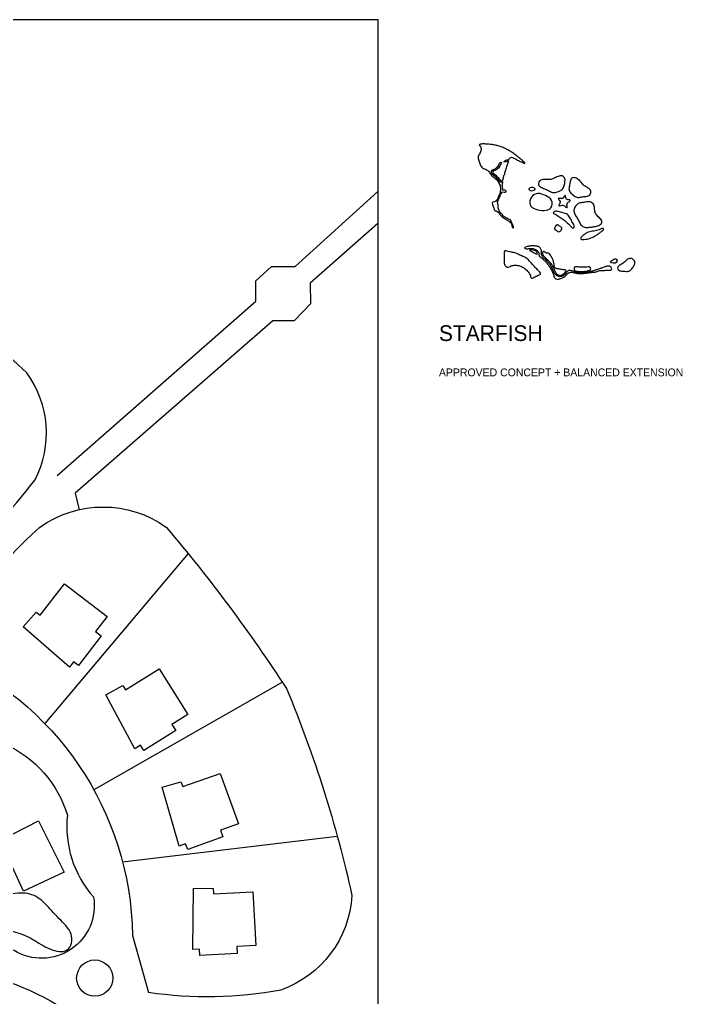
# Model space of a CAD drawing. Header units: inches. Extents: x 36 to 79.2, y 17.3 to 55.9.
# Drawn here: x 62.3 to 79.21, y 30.95 to 55.9 of the extents above; entities that cross this region are included whole.
import ezdxf

# ---------------------------------------------------------------- set-up
doc = ezdxf.new("R2010")
doc.units = ezdxf.units.IN
for name, color, linetype, lineweight in [('01_ORIGINAL_CAD', 7, 'CONTINUOUS', 20), ('02_APPROVED_PDF_OUTLINES', 7, 'CONTINUOUS', 15), ('12_OPTION_LABEL', 7, 'CONTINUOUS', 15), ('13_CONCEPT_ICON', 7, 'CONTINUOUS', 15), ('15_NEIGHBOURHOOD_CIRCULATION', 7, 'CONTINUOUS', 13)]:
    doc.layers.add(name, color=color, linetype=linetype, lineweight=lineweight)

# ---------------------------------------------------------------- blocks, each defined once
blk = doc.blocks.new('CONCEPT_ICON_03_STARFISH')
at = {"layer": '13_CONCEPT_ICON'}
for points, knots in [([(47.36, 46.52), (47.28, 46.56), (47.2, 46.59), (47.12, 46.62), (47.04, 46.66), (46.96, 46.69), (46.88, 46.73), (46.8, 46.77), (46.72, 46.81), (46.64, 46.85), (46.57, 46.89), (46.49, 46.92), (46.41, 46.96), (46.33, 47), (46.25, 47.05), (46.17, 47.1), (46.1, 47.14), (46.04, 47.17), (45.95, 47.21), (45.87, 47.25), (45.76, 47.29), (45.68, 47.31), (45.6, 47.32), (45.55, 47.3), (45.49, 47.25), (45.44, 47.2), (45.38, 47.11), (45.31, 47.06), (45.24, 47.01), (45.15, 46.99), (45.06, 46.97), (44.98, 46.96), (44.88, 46.93), (44.81, 46.88), (44.74, 46.83), (44.68, 46.76), (44.71, 46.72), (44.74, 46.69), (44.86, 46.71), (44.96, 46.74), (45.06, 46.77), (45.14, 46.83), (45.21, 46.85), (45.27, 46.87), (45.32, 46.86), (45.31, 46.8), (45.29, 46.73), (45.23, 46.61), (45.19, 46.52), (45.14, 46.43), (45.13, 46.35), (45.11, 46.27), (45.08, 46.19), (45.04, 46.09), (45.01, 46), (44.98, 45.91), (44.97, 45.82), (44.94, 45.74), (44.91, 45.65), (44.88, 45.57), (44.86, 45.47), (44.84, 45.38), (44.83, 45.28), (44.81, 45.2), (44.78, 45.11), (44.73, 45.05), (44.7, 44.97), (44.67, 44.89), (44.65, 44.81), (44.64, 44.71), (44.63, 44.62), (44.63, 44.52), (44.57, 44.45), (44.52, 44.38), (44.41, 44.33), (44.33, 44.36), (44.26, 44.38), (44.21, 44.47), (44.15, 44.54), (44.1, 44.62), (44.04, 44.68), (43.97, 44.74), (43.91, 44.81), (43.84, 44.88), (43.77, 44.94), (43.71, 45.01), (43.65, 45.07), (43.58, 45.12), (43.5, 45.18), (43.42, 45.22), (43.36, 45.3), (43.31, 45.37), (43.29, 45.47), (43.33, 45.54), (43.37, 45.6), (43.48, 45.63), (43.57, 45.66), (43.66, 45.7), (43.72, 45.74), (43.79, 45.79), (43.87, 45.83), (43.94, 45.89), (44, 45.95), (44.07, 46.02), (44.13, 46.1), (44.17, 46.17), (44.21, 46.24), (44.23, 46.31), (44.27, 46.4), (44.32, 46.48), (44.4, 46.59), (44.39, 46.65), (44.39, 46.71), (44.3, 46.72), (44.24, 46.67), (44.17, 46.63), (44.13, 46.52), (44.1, 46.43), (44.06, 46.34), (44.03, 46.27), (43.99, 46.2), (43.94, 46.13), (43.87, 46.06), (43.8, 46), (43.73, 45.94), (43.66, 45.89), (43.58, 45.86), (43.5, 45.82), (43.42, 45.8), (43.34, 45.75), (43.26, 45.71), (43.18, 45.65), (43.15, 45.57), (43.12, 45.49), (43.13, 45.39), (43.17, 45.31), (43.21, 45.22), (43.28, 45.16), (43.35, 45.1), (43.41, 45.04), (43.48, 44.98), (43.55, 44.92), (43.62, 44.87), (43.69, 44.81), (43.76, 44.74), (43.82, 44.68), (43.89, 44.61), (43.94, 44.54), (44, 44.47), (44.04, 44.4), (44.1, 44.33), (44.15, 44.26), (44.22, 44.17), (44.31, 44.17), (44.4, 44.16), (44.51, 44.22), (44.55, 44.21), (44.59, 44.19), (44.56, 44.09), (44.54, 43.99), (44.52, 43.89), (44.49, 43.79), (44.5, 43.71), (44.51, 43.63), (44.55, 43.57), (44.55, 43.47), (44.55, 43.37), (44.51, 43.24), (44.56, 43.18), (44.6, 43.13), (44.72, 43.16), (44.82, 43.15), (44.91, 43.14), (44.99, 43.09), (45, 43.03), (45.01, 42.96), (44.96, 42.89), (44.88, 42.89), (44.8, 42.89), (44.7, 42.97), (44.61, 42.97), (44.52, 42.96), (44.45, 42.87), (44.4, 42.79), (44.35, 42.71), (44.31, 42.64), (44.28, 42.57), (44.25, 42.49), (44.22, 42.4), (44.18, 42.32), (44.15, 42.24), (44.1, 42.16), (44.06, 42.09), (44.02, 42.01), (43.99, 41.93), (43.96, 41.85), (43.93, 41.76), (43.9, 41.67), (43.91, 41.58), (43.92, 41.5), (43.97, 41.41), (43.98, 41.33), (44, 41.24), (43.97, 41.15), (43.97, 41.06), (43.97, 40.98), (43.98, 40.89), (44.01, 40.8), (44.03, 40.72), (44.07, 40.64), (44.11, 40.56), (44.15, 40.48), (44.2, 40.41), (44.25, 40.33), (44.3, 40.26), (44.36, 40.19), (44.42, 40.12), (44.48, 40.06), (44.54, 40), (44.61, 39.94), (44.68, 39.88), (44.74, 39.81), (44.82, 39.76), (44.89, 39.71), (44.97, 39.68), (45.05, 39.64), (45.13, 39.59), (45.2, 39.55), (45.28, 39.51), (45.37, 39.48), (45.46, 39.45), (45.52, 39.4), (45.58, 39.35), (45.62, 39.27), (45.65, 39.18), (45.68, 39.09), (45.71, 39), (45.74, 38.92), (45.78, 38.85), (45.82, 38.78), (45.86, 38.69), (45.9, 38.59), (45.94, 38.47), (45.91, 38.43), (45.88, 38.39), (45.79, 38.44), (45.75, 38.52), (45.71, 38.6), (45.72, 38.71), (45.7, 38.79), (45.68, 38.88), (45.63, 38.95), (45.57, 39.02), (45.51, 39.09), (45.45, 39.16), (45.38, 39.22), (45.32, 39.28), (45.24, 39.32), (45.16, 39.36), (45.08, 39.41), (45.01, 39.45), (44.93, 39.5), (44.86, 39.54), (44.79, 39.6), (44.71, 39.65), (44.64, 39.7), (44.57, 39.74), (44.5, 39.8), (44.42, 39.85), (44.36, 39.91), (44.3, 39.98), (44.23, 40.04), (44.18, 40.11), (44.13, 40.19), (44.08, 40.26), (44.03, 40.34), (43.97, 40.4), (43.91, 40.46), (43.83, 40.51), (43.74, 40.54), (43.66, 40.56), (43.57, 40.57), (43.52, 40.63), (43.47, 40.68), (43.47, 40.79), (43.45, 40.88), (43.42, 40.97), (43.38, 41.04), (43.35, 41.12), (43.32, 41.2), (43.3, 41.28), (43.27, 41.37), (43.24, 41.46), (43.19, 41.56), (43.22, 41.6), (43.26, 41.65), (43.37, 41.65), (43.47, 41.67), (43.56, 41.69), (43.63, 41.73), (43.69, 41.79), (43.76, 41.85), (43.82, 41.92), (43.87, 42), (43.91, 42.08), (43.92, 42.17), (43.96, 42.25), (43.99, 42.33), (44.04, 42.4), (44.08, 42.48), (44.12, 42.56), (44.14, 42.64), (44.17, 42.73), (44.2, 42.81), (44.23, 42.89), (44.25, 42.98), (44.27, 43.06), (44.28, 43.15), (44.29, 43.24), (44.29, 43.33), (44.28, 43.43), (44.27, 43.51), (44.26, 43.6), (44.24, 43.69), (44.21, 43.77), (44.18, 43.85), (44.14, 43.93), (44.1, 44.01), (44.06, 44.09), (44.02, 44.17), (43.97, 44.24), (43.92, 44.31), (43.87, 44.38), (43.81, 44.45), (43.75, 44.52), (43.68, 44.59), (43.61, 44.65), (43.55, 44.71), (43.48, 44.77), (43.41, 44.82), (43.33, 44.88), (43.26, 44.93), (43.19, 44.98), (43.12, 45.04), (43.06, 45.11), (43.01, 45.18), (42.96, 45.25), (42.93, 45.33), (42.88, 45.41), (42.84, 45.49), (42.79, 45.57), (42.72, 45.62), (42.66, 45.68), (42.57, 45.71), (42.49, 45.74), (42.41, 45.78), (42.33, 45.81), (42.25, 45.84), (42.17, 45.88), (42.09, 45.92), (42.02, 45.97), (41.95, 46.03), (41.88, 46.09), (41.83, 46.17), (41.78, 46.24), (41.74, 46.32), (41.71, 46.4), (41.67, 46.48), (41.64, 46.56), (41.61, 46.64), (41.59, 46.73), (41.57, 46.81), (41.55, 46.9), (41.52, 46.98), (41.49, 47.07), (41.47, 47.15), (41.45, 47.24), (41.44, 47.32), (41.46, 47.4), (41.48, 47.48), (41.54, 47.56), (41.58, 47.64), (41.62, 47.72), (41.65, 47.8), (41.69, 47.88), (41.73, 47.95), (41.79, 48.03), (41.81, 48.11), (41.84, 48.2), (41.83, 48.3), (41.82, 48.38), (41.82, 48.47), (41.81, 48.55), (41.77, 48.63), (41.72, 48.71), (41.62, 48.8), (41.6, 48.87), (41.58, 48.93), (41.64, 48.96), (41.72, 48.97), (41.8, 48.99), (41.91, 48.98), (42.01, 48.99), (42.1, 48.99), (42.19, 48.99), (42.28, 48.99), (42.37, 48.99), (42.46, 48.98), (42.55, 48.98), (42.64, 48.97), (42.73, 48.97), (42.82, 48.96), (42.91, 48.95), (43, 48.94), (43.09, 48.93), (43.18, 48.92), (43.26, 48.91), (43.35, 48.89), (43.44, 48.88), (43.52, 48.86), (43.61, 48.84), (43.7, 48.82), (43.78, 48.8), (43.87, 48.78), (43.95, 48.75), (44.03, 48.73), (44.12, 48.7), (44.2, 48.68), (44.28, 48.65), (44.37, 48.62), (44.45, 48.59), (44.53, 48.56), (44.61, 48.53), (44.69, 48.49), (44.77, 48.46), (44.85, 48.42), (44.93, 48.39), (45.01, 48.35), (45.09, 48.31), (45.16, 48.27), (45.24, 48.23), (45.32, 48.18), (45.39, 48.14), (45.47, 48.09), (45.54, 48.04), (45.62, 48), (45.69, 47.95), (45.77, 47.91), (45.84, 47.86), (45.91, 47.8), (45.98, 47.75), (46.06, 47.7), (46.13, 47.64), (46.2, 47.59), (46.27, 47.54), (46.34, 47.48), (46.41, 47.43), (46.48, 47.37), (46.55, 47.32), (46.62, 47.26), (46.69, 47.2), (46.76, 47.14), (46.82, 47.08), (46.89, 47.02), (46.96, 46.96), (47.03, 46.9), (47.09, 46.84), (47.16, 46.78), (47.23, 46.71), (47.3, 46.64), (47.37, 46.56), (47.36, 46.52)], [0, 0, 0, 0, 0.006369, 0.006369, 0.006369, 0.012739, 0.012739, 0.012739, 0.019108, 0.019108, 0.019108, 0.025478, 0.025478, 0.025478, 0.031847, 0.031847, 0.031847, 0.038217, 0.038217, 0.038217, 0.044586, 0.044586, 0.044586, 0.050955, 0.050955, 0.050955, 0.057325, 0.057325, 0.057325, 0.063694, 0.063694, 0.063694, 0.070064, 0.070064, 0.070064, 0.076433, 0.076433, 0.076433, 0.082803, 0.082803, 0.082803, 0.089172, 0.089172, 0.089172, 0.095541, 0.095541, 0.095541, 0.101911, 0.101911, 0.101911, 0.10828, 0.10828, 0.10828, 0.11465, 0.11465, 0.11465, 0.121019, 0.121019, 0.121019, 0.127389, 0.127389, 0.127389, 0.133758, 0.133758, 0.133758, 0.140127, 0.140127, 0.140127, 0.146497, 0.146497, 0.146497, 0.152866, 0.152866, 0.152866, 0.159236, 0.159236, 0.159236, 0.165605, 0.165605, 0.165605, 0.171975, 0.171975, 0.171975, 0.178344, 0.178344, 0.178344, 0.184713, 0.184713, 0.184713, 0.191083, 0.191083, 0.191083, 0.197452, 0.197452, 0.197452, 0.203822, 0.203822, 0.203822, 0.210191, 0.210191, 0.210191, 0.216561, 0.216561, 0.216561, 0.22293, 0.22293, 0.22293, 0.229299, 0.229299, 0.229299, 0.235669, 0.235669, 0.235669, 0.242038, 0.242038, 0.242038, 0.248408, 0.248408, 0.248408, 0.254777, 0.254777, 0.254777, 0.261146, 0.261146, 0.261146, 0.267516, 0.267516, 0.267516, 0.273885, 0.273885, 0.273885, 0.280255, 0.280255, 0.280255, 0.286624, 0.286624, 0.286624, 0.292994, 0.292994, 0.292994, 0.299363, 0.299363, 0.299363, 0.305732, 0.305732, 0.305732, 0.312102, 0.312102, 0.312102, 0.318471, 0.318471, 0.318471, 0.324841, 0.324841, 0.324841, 0.33121, 0.33121, 0.33121, 0.33758, 0.33758, 0.33758, 0.343949, 0.343949, 0.343949, 0.350318, 0.350318, 0.350318, 0.356688, 0.356688, 0.356688, 0.363057, 0.363057, 0.363057, 0.369427, 0.369427, 0.369427, 0.375796, 0.375796, 0.375796, 0.382166, 0.382166, 0.382166, 0.388535, 0.388535, 0.388535, 0.394904, 0.394904, 0.394904, 0.401274, 0.401274, 0.401274, 0.407643, 0.407643, 0.407643, 0.414013, 0.414013, 0.414013, 0.420382, 0.420382, 0.420382, 0.426752, 0.426752, 0.426752, 0.433121, 0.433121, 0.433121, 0.43949, 0.43949, 0.43949, 0.44586, 0.44586, 0.44586, 0.452229, 0.452229, 0.452229, 0.458599, 0.458599, 0.458599, 0.464968, 0.464968, 0.464968, 0.471338, 0.471338, 0.471338, 0.477707, 0.477707, 0.477707, 0.484076, 0.484076, 0.484076, 0.490446, 0.490446, 0.490446, 0.496815, 0.496815, 0.496815, 0.503185, 0.503185, 0.503185, 0.509554, 0.509554, 0.509554, 0.515924, 0.515924, 0.515924, 0.522293, 0.522293, 0.522293, 0.528662, 0.528662, 0.528662, 0.535032, 0.535032, 0.535032, 0.541401, 0.541401, 0.541401, 0.547771, 0.547771, 0.547771, 0.55414, 0.55414, 0.55414, 0.56051, 0.56051, 0.56051, 0.566879, 0.566879, 0.566879, 0.573248, 0.573248, 0.573248, 0.579618, 0.579618, 0.579618, 0.585987, 0.585987, 0.585987, 0.592357, 0.592357, 0.592357, 0.598726, 0.598726, 0.598726, 0.605096, 0.605096, 0.605096, 0.611465, 0.611465, 0.611465, 0.617834, 0.617834, 0.617834, 0.624204, 0.624204, 0.624204, 0.630573, 0.630573, 0.630573, 0.636943, 0.636943, 0.636943, 0.643312, 0.643312, 0.643312, 0.649682, 0.649682, 0.649682, 0.656051, 0.656051, 0.656051, 0.66242, 0.66242, 0.66242, 0.66879, 0.66879, 0.66879, 0.675159, 0.675159, 0.675159, 0.681529, 0.681529, 0.681529, 0.687898, 0.687898, 0.687898, 0.694268, 0.694268, 0.694268, 0.700637, 0.700637, 0.700637, 0.707006, 0.707006, 0.707006, 0.713376, 0.713376, 0.713376, 0.719745, 0.719745, 0.719745, 0.726115, 0.726115, 0.726115, 0.732484, 0.732484, 0.732484, 0.738854, 0.738854, 0.738854, 0.745223, 0.745223, 0.745223, 0.751592, 0.751592, 0.751592, 0.757962, 0.757962, 0.757962, 0.764331, 0.764331, 0.764331, 0.770701, 0.770701, 0.770701, 0.77707, 0.77707, 0.77707, 0.783439, 0.783439, 0.783439, 0.789809, 0.789809, 0.789809, 0.796178, 0.796178, 0.796178, 0.802548, 0.802548, 0.802548, 0.808917, 0.808917, 0.808917, 0.815287, 0.815287, 0.815287, 0.821656, 0.821656, 0.821656, 0.828025, 0.828025, 0.828025, 0.834395, 0.834395, 0.834395, 0.840764, 0.840764, 0.840764, 0.847134, 0.847134, 0.847134, 0.853503, 0.853503, 0.853503, 0.859873, 0.859873, 0.859873, 0.866242, 0.866242, 0.866242, 0.872611, 0.872611, 0.872611, 0.878981, 0.878981, 0.878981, 0.88535, 0.88535, 0.88535, 0.89172, 0.89172, 0.89172, 0.898089, 0.898089, 0.898089, 0.904459, 0.904459, 0.904459, 0.910828, 0.910828, 0.910828, 0.917197, 0.917197, 0.917197, 0.923567, 0.923567, 0.923567, 0.929936, 0.929936, 0.929936, 0.936306, 0.936306, 0.936306, 0.942675, 0.942675, 0.942675, 0.949045, 0.949045, 0.949045, 0.955414, 0.955414, 0.955414, 0.961783, 0.961783, 0.961783, 0.968153, 0.968153, 0.968153, 0.974522, 0.974522, 0.974522, 0.980892, 0.980892, 0.980892, 0.987261, 0.987261, 0.987261, 0.993631, 0.993631, 0.993631, 1, 1, 1, 1]), ([(51.94, 44.98), (52.12, 44.97), (52.28, 44.87), (52.36, 44.72), (52.44, 44.56), (52.42, 44.36), (52.39, 44.16), (52.37, 43.97), (52.34, 43.77), (52.27, 43.61), (52.21, 43.44), (52.12, 43.31), (51.98, 43.2), (51.84, 43.1), (51.65, 43.03), (51.48, 42.96), (51.3, 42.89), (51.13, 42.83), (50.96, 42.85), (50.79, 42.87), (50.62, 42.96), (50.45, 43.04), (50.29, 43.13), (50.13, 43.21), (49.95, 43.28), (49.78, 43.36), (49.6, 43.42), (49.43, 43.51), (49.26, 43.6), (49.11, 43.7), (49.08, 43.86), (49.04, 44.01), (49.13, 44.22), (49.26, 44.34), (49.39, 44.47), (49.57, 44.51), (49.76, 44.51), (49.96, 44.52), (50.16, 44.49), (50.35, 44.49), (50.54, 44.5), (50.72, 44.54), (50.89, 44.6), (51.07, 44.67), (51.23, 44.75), (51.4, 44.83), (51.58, 44.91), (51.76, 44.99), (51.94, 44.98)], [0, 0, 0, 0, 0.0625, 0.0625, 0.0625, 0.125, 0.125, 0.125, 0.1875, 0.1875, 0.1875, 0.25, 0.25, 0.25, 0.3125, 0.3125, 0.3125, 0.375, 0.375, 0.375, 0.4375, 0.4375, 0.4375, 0.5, 0.5, 0.5, 0.5625, 0.5625, 0.5625, 0.625, 0.625, 0.625, 0.6875, 0.6875, 0.6875, 0.75, 0.75, 0.75, 0.8125, 0.8125, 0.8125, 0.875, 0.875, 0.875, 0.9375, 0.9375, 0.9375, 1, 1, 1, 1]), ([(53.37, 44.72), (53.51, 44.77), (53.7, 44.73), (53.86, 44.66), (54.03, 44.59), (54.17, 44.48), (54.29, 44.36), (54.41, 44.23), (54.5, 44.09), (54.62, 43.95), (54.73, 43.82), (54.86, 43.71), (55.01, 43.62), (55.16, 43.52), (55.33, 43.46), (55.46, 43.35), (55.59, 43.24), (55.68, 43.08), (55.68, 42.92), (55.67, 42.76), (55.57, 42.6), (55.43, 42.51), (55.29, 42.42), (55.11, 42.39), (54.94, 42.36), (54.76, 42.34), (54.59, 42.32), (54.41, 42.29), (54.24, 42.26), (54.06, 42.23), (53.9, 42.26), (53.75, 42.3), (53.62, 42.4), (53.47, 42.52), (53.33, 42.64), (53.18, 42.76), (53.08, 42.9), (52.97, 43.03), (52.91, 43.18), (52.91, 43.34), (52.91, 43.5), (52.96, 43.67), (53, 43.85), (53.04, 44.03), (53.06, 44.21), (53.11, 44.37), (53.16, 44.53), (53.24, 44.67), (53.37, 44.72)], [0, 0, 0, 0, 0.0625, 0.0625, 0.0625, 0.125, 0.125, 0.125, 0.1875, 0.1875, 0.1875, 0.25, 0.25, 0.25, 0.3125, 0.3125, 0.3125, 0.375, 0.375, 0.375, 0.4375, 0.4375, 0.4375, 0.5, 0.5, 0.5, 0.5625, 0.5625, 0.5625, 0.625, 0.625, 0.625, 0.6875, 0.6875, 0.6875, 0.75, 0.75, 0.75, 0.8125, 0.8125, 0.8125, 0.875, 0.875, 0.875, 0.9375, 0.9375, 0.9375, 1, 1, 1, 1]), ([(48.18, 43.54), (48.1, 43.53), (48.01, 43.51), (47.96, 43.45), (47.9, 43.4), (47.87, 43.31), (47.89, 43.24), (47.91, 43.17), (47.98, 43.11), (48.06, 43.08), (48.13, 43.05), (48.22, 43.05), (48.3, 43.06), (48.38, 43.08), (48.46, 43.12), (48.52, 43.17), (48.58, 43.23), (48.62, 43.31), (48.6, 43.38), (48.58, 43.44), (48.5, 43.49), (48.42, 43.51), (48.34, 43.54), (48.26, 43.55), (48.18, 43.54)], [0, 0, 0, 0, 0.125, 0.125, 0.125, 0.25, 0.25, 0.25, 0.375, 0.375, 0.375, 0.5, 0.5, 0.5, 0.625, 0.625, 0.625, 0.75, 0.75, 0.75, 0.875, 0.875, 0.875, 1, 1, 1, 1]), ([(49, 42.75), (49.32, 42.77), (49.64, 42.62), (49.95, 42.47), (50.27, 42.32), (50.56, 42.16), (50.7, 41.87), (50.84, 41.59), (50.82, 41.18), (50.63, 40.93), (50.45, 40.69), (50.12, 40.62), (49.77, 40.61), (49.42, 40.6), (49.07, 40.65), (48.74, 40.76), (48.41, 40.87), (48.11, 41.03), (48.01, 41.32), (47.9, 41.6), (47.98, 42), (48.18, 42.28), (48.38, 42.57), (48.69, 42.74), (49, 42.75)], [0, 0, 0, 0, 0.125, 0.125, 0.125, 0.25, 0.25, 0.25, 0.375, 0.375, 0.375, 0.5, 0.5, 0.5, 0.625, 0.625, 0.625, 0.75, 0.75, 0.75, 0.875, 0.875, 0.875, 1, 1, 1, 1]), ([(51.56, 42.12), (51.58, 42.15), (51.65, 42.14), (51.74, 42.13), (51.83, 42.11), (51.92, 42.09), (52, 42.1), (52.08, 42.1), (52.13, 42.14), (52.19, 42.21), (52.24, 42.27), (52.29, 42.37), (52.33, 42.42), (52.38, 42.48), (52.42, 42.51), (52.45, 42.47), (52.48, 42.44), (52.5, 42.34), (52.52, 42.25), (52.54, 42.16), (52.56, 42.08), (52.61, 42.03), (52.66, 41.98), (52.74, 41.96), (52.83, 41.95), (52.92, 41.93), (53.02, 41.92), (53.06, 41.9), (53.1, 41.87), (53.08, 41.83), (53.02, 41.78), (52.97, 41.73), (52.88, 41.68), (52.81, 41.63), (52.74, 41.58), (52.69, 41.52), (52.67, 41.45), (52.65, 41.38), (52.66, 41.29), (52.67, 41.2), (52.68, 41.11), (52.69, 41.01), (52.67, 40.97), (52.66, 40.93), (52.61, 40.95), (52.55, 41), (52.49, 41.04), (52.42, 41.12), (52.35, 41.18), (52.29, 41.23), (52.22, 41.27), (52.15, 41.28), (52.08, 41.29), (52, 41.27), (51.91, 41.24), (51.82, 41.21), (51.72, 41.18), (51.67, 41.19), (51.62, 41.2), (51.62, 41.24), (51.64, 41.3), (51.67, 41.37), (51.74, 41.45), (51.77, 41.53), (51.81, 41.61), (51.82, 41.67), (51.79, 41.74), (51.76, 41.81), (51.7, 41.89), (51.64, 41.95), (51.59, 42.02), (51.54, 42.09), (51.56, 42.12)], [0, 0, 0, 0, 0.041667, 0.041667, 0.041667, 0.083333, 0.083333, 0.083333, 0.125, 0.125, 0.125, 0.166667, 0.166667, 0.166667, 0.208333, 0.208333, 0.208333, 0.25, 0.25, 0.25, 0.291667, 0.291667, 0.291667, 0.333333, 0.333333, 0.333333, 0.375, 0.375, 0.375, 0.416667, 0.416667, 0.416667, 0.458333, 0.458333, 0.458333, 0.5, 0.5, 0.5, 0.541667, 0.541667, 0.541667, 0.583333, 0.583333, 0.583333, 0.625, 0.625, 0.625, 0.666667, 0.666667, 0.666667, 0.708333, 0.708333, 0.708333, 0.75, 0.75, 0.75, 0.791667, 0.791667, 0.791667, 0.833333, 0.833333, 0.833333, 0.875, 0.875, 0.875, 0.916667, 0.916667, 0.916667, 0.958333, 0.958333, 0.958333, 1, 1, 1, 1]), ([(55.15, 41.67), (55.34, 41.69), (55.54, 41.7), (55.7, 41.64), (55.86, 41.58), (55.99, 41.45), (56.06, 41.29), (56.12, 41.13), (56.12, 40.93), (56.14, 40.75), (56.16, 40.57), (56.2, 40.39), (56.28, 40.23), (56.35, 40.08), (56.46, 39.94), (56.6, 39.8), (56.74, 39.66), (56.91, 39.53), (57, 39.39), (57.09, 39.24), (57.09, 39.07), (57, 38.94), (56.9, 38.82), (56.71, 38.73), (56.53, 38.67), (56.35, 38.6), (56.19, 38.56), (56.01, 38.54), (55.84, 38.51), (55.66, 38.49), (55.47, 38.48), (55.28, 38.46), (55.08, 38.45), (54.91, 38.48), (54.73, 38.52), (54.58, 38.61), (54.47, 38.74), (54.35, 38.87), (54.27, 39.04), (54.18, 39.2), (54.1, 39.36), (54.02, 39.51), (53.93, 39.67), (53.83, 39.82), (53.73, 39.98), (53.65, 40.14), (53.58, 40.29), (53.52, 40.46), (53.54, 40.63), (53.55, 40.8), (53.63, 40.97), (53.73, 41.13), (53.83, 41.28), (53.94, 41.4), (54.09, 41.48), (54.24, 41.55), (54.43, 41.57), (54.61, 41.59), (54.79, 41.62), (54.97, 41.65), (55.15, 41.67)], [0, 0, 0, 0, 0.05, 0.05, 0.05, 0.1, 0.1, 0.1, 0.15, 0.15, 0.15, 0.2, 0.2, 0.2, 0.25, 0.25, 0.25, 0.3, 0.3, 0.3, 0.35, 0.35, 0.35, 0.4, 0.4, 0.4, 0.45, 0.45, 0.45, 0.5, 0.5, 0.5, 0.55, 0.55, 0.55, 0.6, 0.6, 0.6, 0.65, 0.65, 0.65, 0.7, 0.7, 0.7, 0.75, 0.75, 0.75, 0.8, 0.8, 0.8, 0.85, 0.85, 0.85, 0.9, 0.9, 0.9, 0.95, 0.95, 0.95, 1, 1, 1, 1]), ([(51.27, 40.5), (51.38, 40.51), (51.48, 40.49), (51.57, 40.46), (51.67, 40.44), (51.76, 40.4), (51.86, 40.37), (51.96, 40.34), (52.05, 40.32), (52.15, 40.29), (52.25, 40.26), (52.35, 40.24), (52.44, 40.22), (52.54, 40.19), (52.64, 40.16), (52.72, 40.11), (52.8, 40.05), (52.86, 39.97), (52.91, 39.89), (52.97, 39.8), (53.02, 39.71), (53.07, 39.62), (53.12, 39.53), (53.17, 39.44), (53.22, 39.36), (53.27, 39.27), (53.32, 39.18), (53.37, 39.1), (53.42, 39.01), (53.48, 38.93), (53.52, 38.83), (53.56, 38.73), (53.6, 38.61), (53.58, 38.52), (53.56, 38.43), (53.49, 38.36), (53.42, 38.37), (53.34, 38.38), (53.25, 38.46), (53.18, 38.54), (53.1, 38.63), (53.03, 38.71), (52.96, 38.79), (52.89, 38.87), (52.81, 38.94), (52.74, 39.01), (52.66, 39.08), (52.58, 39.16), (52.5, 39.22), (52.42, 39.29), (52.34, 39.35), (52.26, 39.41), (52.18, 39.47), (52.1, 39.53), (52.01, 39.59), (51.93, 39.66), (51.85, 39.72), (51.76, 39.77), (51.68, 39.83), (51.59, 39.89), (51.51, 39.94), (51.42, 39.99), (51.34, 40.04), (51.24, 40.09), (51.14, 40.13), (51.02, 40.18), (50.97, 40.23), (50.92, 40.28), (50.92, 40.34), (50.99, 40.39), (51.05, 40.45), (51.17, 40.49), (51.27, 40.5)], [0, 0, 0, 0, 0.041667, 0.041667, 0.041667, 0.083333, 0.083333, 0.083333, 0.125, 0.125, 0.125, 0.166667, 0.166667, 0.166667, 0.208333, 0.208333, 0.208333, 0.25, 0.25, 0.25, 0.291667, 0.291667, 0.291667, 0.333333, 0.333333, 0.333333, 0.375, 0.375, 0.375, 0.416667, 0.416667, 0.416667, 0.458333, 0.458333, 0.458333, 0.5, 0.5, 0.5, 0.541667, 0.541667, 0.541667, 0.583333, 0.583333, 0.583333, 0.625, 0.625, 0.625, 0.666667, 0.666667, 0.666667, 0.708333, 0.708333, 0.708333, 0.75, 0.75, 0.75, 0.791667, 0.791667, 0.791667, 0.833333, 0.833333, 0.833333, 0.875, 0.875, 0.875, 0.916667, 0.916667, 0.916667, 0.958333, 0.958333, 0.958333, 1, 1, 1, 1]), ([(51.09, 38.29), (51.07, 38.39), (51.13, 38.51), (51.2, 38.62), (51.27, 38.73), (51.34, 38.81), (51.43, 38.8), (51.52, 38.79), (51.62, 38.69), (51.74, 38.61), (51.86, 38.53), (51.99, 38.47), (52.03, 38.39), (52.06, 38.31), (52.01, 38.21), (51.93, 38.11), (51.85, 38.01), (51.75, 37.91), (51.65, 37.91), (51.55, 37.9), (51.44, 37.99), (51.33, 38.07), (51.23, 38.14), (51.11, 38.2), (51.09, 38.29)], [0, 0, 0, 0, 0.125, 0.125, 0.125, 0.25, 0.25, 0.25, 0.375, 0.375, 0.375, 0.5, 0.5, 0.5, 0.625, 0.625, 0.625, 0.75, 0.75, 0.75, 0.875, 0.875, 0.875, 1, 1, 1, 1]), ([(57.21, 38.34), (57.29, 38.33), (57.32, 38.26), (57.27, 38.18), (57.23, 38.11), (57.11, 38.02), (57.01, 37.94), (56.9, 37.87), (56.81, 37.8), (56.72, 37.73), (56.63, 37.66), (56.54, 37.6), (56.44, 37.53), (56.35, 37.47), (56.25, 37.41), (56.15, 37.35), (56.05, 37.3), (55.94, 37.25), (55.84, 37.2), (55.73, 37.16), (55.63, 37.11), (55.52, 37.08), (55.41, 37.05), (55.3, 37.02), (55.19, 36.99), (55.08, 36.97), (54.97, 36.95), (54.84, 36.93), (54.72, 36.92), (54.57, 36.91), (54.49, 36.94), (54.4, 36.97), (54.37, 37.06), (54.4, 37.14), (54.44, 37.23), (54.55, 37.33), (54.65, 37.41), (54.75, 37.5), (54.84, 37.57), (54.93, 37.63), (55.03, 37.7), (55.12, 37.76), (55.23, 37.81), (55.33, 37.86), (55.44, 37.89), (55.55, 37.92), (55.66, 37.94), (55.77, 37.96), (55.89, 37.98), (56, 38), (56.12, 38.01), (56.23, 38.04), (56.34, 38.06), (56.45, 38.08), (56.56, 38.12), (56.67, 38.15), (56.77, 38.19), (56.89, 38.24), (57, 38.29), (57.13, 38.35), (57.21, 38.34)], [0, 0, 0, 0, 0.05, 0.05, 0.05, 0.1, 0.1, 0.1, 0.15, 0.15, 0.15, 0.2, 0.2, 0.2, 0.25, 0.25, 0.25, 0.3, 0.3, 0.3, 0.35, 0.35, 0.35, 0.4, 0.4, 0.4, 0.45, 0.45, 0.45, 0.5, 0.5, 0.5, 0.55, 0.55, 0.55, 0.6, 0.6, 0.6, 0.65, 0.65, 0.65, 0.7, 0.7, 0.7, 0.75, 0.75, 0.75, 0.8, 0.8, 0.8, 0.85, 0.85, 0.85, 0.9, 0.9, 0.9, 0.95, 0.95, 0.95, 1, 1, 1, 1]), ([(47.3, 35.9), (47.3, 35.93), (47.36, 35.96), (47.43, 35.98), (47.49, 36), (47.57, 36.02), (47.64, 36.04), (47.72, 36.06), (47.78, 36.08), (47.85, 36.09), (47.92, 36.11), (47.99, 36.12), (48.07, 36.13), (48.14, 36.13), (48.21, 36.14), (48.29, 36.14), (48.36, 36.14), (48.44, 36.14), (48.51, 36.13), (48.59, 36.13), (48.66, 36.12), (48.74, 36.11), (48.81, 36.1), (48.89, 36.08), (48.96, 36.06), (49.04, 36.05), (49.12, 36.03), (49.17, 36), (49.23, 35.97), (49.25, 35.93), (49.27, 35.87), (49.3, 35.82), (49.31, 35.76), (49.35, 35.71), (49.38, 35.65), (49.44, 35.61), (49.46, 35.55), (49.48, 35.5), (49.46, 35.44), (49.44, 35.37), (49.43, 35.29), (49.42, 35.22), (49.42, 35.14), (49.42, 35.07), (49.44, 35), (49.47, 34.93), (49.5, 34.87), (49.54, 34.8), (49.58, 34.75), (49.63, 34.69), (49.68, 34.64), (49.74, 34.59), (49.79, 34.54), (49.85, 34.49), (49.9, 34.44), (49.96, 34.39), (50.01, 34.34), (50.06, 34.28), (50.12, 34.23), (50.17, 34.18), (50.22, 34.12), (50.27, 34.07), (50.33, 34.02), (50.37, 33.96), (50.42, 33.9), (50.46, 33.85), (50.51, 33.79), (50.55, 33.73), (50.59, 33.67), (50.63, 33.61), (50.67, 33.55), (50.7, 33.49), (50.74, 33.42), (50.78, 33.36), (50.81, 33.3), (50.84, 33.24), (50.87, 33.17), (50.9, 33.11), (50.93, 33.04), (50.96, 32.97), (50.98, 32.91), (51.01, 32.84), (51.03, 32.78), (51.06, 32.71), (51.1, 32.65), (51.14, 32.59), (51.19, 32.53), (51.24, 32.48), (51.29, 32.43), (51.35, 32.38), (51.41, 32.34), (51.47, 32.3), (51.54, 32.28), (51.61, 32.26), (51.68, 32.25), (51.75, 32.24), (51.83, 32.25), (51.9, 32.25), (51.97, 32.26), (52.04, 32.29), (52.11, 32.31), (52.17, 32.34), (52.23, 32.38), (52.29, 32.42), (52.35, 32.47), (52.4, 32.52), (52.46, 32.57), (52.51, 32.62), (52.56, 32.68), (52.61, 32.73), (52.66, 32.79), (52.7, 32.85), (52.74, 32.9), (52.77, 32.96), (52.82, 33), (52.87, 33.03), (52.94, 33.04), (53.01, 33.03), (53.08, 33.03), (53.16, 33.02), (53.23, 33), (53.3, 32.99), (53.37, 32.97), (53.44, 32.94), (53.5, 32.91), (53.56, 32.88), (53.63, 32.85), (53.69, 32.82), (53.76, 32.81), (53.83, 32.79), (53.9, 32.78), (53.97, 32.76), (54.05, 32.76), (54.12, 32.75), (54.19, 32.74), (54.26, 32.74), (54.34, 32.73), (54.41, 32.73), (54.49, 32.73), (54.57, 32.73), (54.64, 32.73), (54.72, 32.73), (54.79, 32.74), (54.86, 32.74), (54.94, 32.75), (55.01, 32.76), (55.08, 32.77), (55.15, 32.78), (55.22, 32.79), (55.29, 32.81), (55.36, 32.83), (55.43, 32.84), (55.5, 32.86), (55.57, 32.88), (55.63, 32.9), (55.7, 32.91), (55.77, 32.93), (55.84, 32.94), (55.92, 32.96), (55.99, 32.99), (56.06, 33.01), (56.13, 33.03), (56.2, 33.06), (56.27, 33.08), (56.34, 33.11), (56.41, 33.13), (56.49, 33.15), (56.56, 33.18), (56.63, 33.2), (56.7, 33.22), (56.77, 33.24), (56.83, 33.26), (56.9, 33.29), (56.97, 33.31), (57.04, 33.34), (57.1, 33.36), (57.17, 33.39), (57.24, 33.41), (57.3, 33.44), (57.37, 33.46), (57.44, 33.48), (57.5, 33.51), (57.57, 33.53), (57.64, 33.55), (57.71, 33.57), (57.78, 33.58), (57.85, 33.59), (57.92, 33.59), (57.99, 33.58), (58.06, 33.56), (58.13, 33.53), (58.19, 33.49), (58.24, 33.43), (58.28, 33.37), (58.31, 33.3), (58.31, 33.24), (58.3, 33.17), (58.26, 33.11), (58.2, 33.08), (58.15, 33.05), (58.07, 33.05), (58, 33.05), (57.92, 33.05), (57.85, 33.06), (57.77, 33.06), (57.69, 33.06), (57.62, 33.06), (57.55, 33.06), (57.47, 33.05), (57.4, 33.04), (57.33, 33.04), (57.25, 33.03), (57.18, 33.03), (57.1, 33.03), (57.03, 33.03), (56.95, 33.03), (56.88, 33.03), (56.81, 33.02), (56.73, 33.01), (56.67, 32.99), (56.6, 32.97), (56.53, 32.94), (56.47, 32.91), (56.4, 32.89), (56.34, 32.86), (56.27, 32.85), (56.2, 32.83), (56.12, 32.83), (56.05, 32.82), (55.98, 32.81), (55.9, 32.8), (55.83, 32.8), (55.76, 32.79), (55.69, 32.78), (55.62, 32.77), (55.54, 32.76), (55.47, 32.75), (55.4, 32.74), (55.33, 32.73), (55.26, 32.72), (55.18, 32.72), (55.11, 32.71), (55.04, 32.7), (54.97, 32.69), (54.9, 32.68), (54.82, 32.67), (54.75, 32.66), (54.68, 32.65), (54.61, 32.64), (54.54, 32.64), (54.46, 32.63), (54.39, 32.62), (54.31, 32.63), (54.24, 32.63), (54.17, 32.64), (54.1, 32.65), (54.02, 32.66), (53.95, 32.67), (53.88, 32.68), (53.81, 32.7), (53.74, 32.71), (53.67, 32.73), (53.6, 32.74), (53.53, 32.76), (53.46, 32.78), (53.39, 32.79), (53.32, 32.81), (53.25, 32.81), (53.18, 32.82), (53.1, 32.81), (53.03, 32.79), (52.96, 32.77), (52.9, 32.74), (52.84, 32.7), (52.79, 32.66), (52.74, 32.61), (52.69, 32.55), (52.64, 32.5), (52.59, 32.44), (52.53, 32.39), (52.48, 32.34), (52.43, 32.29), (52.37, 32.24), (52.31, 32.2), (52.25, 32.16), (52.19, 32.13), (52.12, 32.1), (52.05, 32.08), (51.99, 32.06), (51.92, 32.04), (51.85, 32.02), (51.78, 31.99), (51.72, 31.97), (51.65, 31.94), (51.58, 31.92), (51.51, 31.91), (51.44, 31.9), (51.37, 31.92), (51.31, 31.94), (51.24, 31.98), (51.19, 32.03), (51.13, 32.08), (51.09, 32.14), (51.06, 32.2), (51.03, 32.27), (51.01, 32.33), (50.99, 32.4), (50.97, 32.47), (50.94, 32.54), (50.92, 32.6), (50.89, 32.67), (50.86, 32.74), (50.84, 32.8), (50.81, 32.87), (50.78, 32.93), (50.75, 32.99), (50.71, 33.06), (50.68, 33.12), (50.64, 33.18), (50.61, 33.25), (50.57, 33.31), (50.53, 33.37), (50.5, 33.43), (50.46, 33.49), (50.42, 33.55), (50.38, 33.61), (50.33, 33.67), (50.29, 33.72), (50.24, 33.78), (50.2, 33.84), (50.15, 33.9), (50.1, 33.95), (50.06, 34.01), (50.01, 34.06), (49.96, 34.12), (49.91, 34.18), (49.86, 34.23), (49.8, 34.28), (49.75, 34.33), (49.69, 34.38), (49.64, 34.43), (49.59, 34.48), (49.53, 34.53), (49.48, 34.58), (49.42, 34.63), (49.36, 34.67), (49.3, 34.72), (49.23, 34.76), (49.19, 34.81), (49.14, 34.86), (49.12, 34.92), (49.11, 34.99), (49.09, 35.06), (49.1, 35.14), (49.09, 35.21), (49.08, 35.28), (49.05, 35.35), (49.02, 35.41), (48.98, 35.47), (48.92, 35.53), (48.87, 35.58), (48.81, 35.62), (48.75, 35.66), (48.69, 35.69), (48.62, 35.73), (48.55, 35.75), (48.48, 35.77), (48.42, 35.78), (48.35, 35.8), (48.27, 35.81), (48.2, 35.82), (48.12, 35.82), (48.05, 35.82), (47.98, 35.82), (47.9, 35.8), (47.83, 35.79), (47.77, 35.77), (47.7, 35.75), (47.64, 35.76), (47.57, 35.76), (47.49, 35.79), (47.43, 35.81), (47.36, 35.84), (47.31, 35.87), (47.3, 35.9)], [0, 0, 0, 0, 0.007812, 0.007812, 0.007812, 0.015625, 0.015625, 0.015625, 0.023438, 0.023438, 0.023438, 0.03125, 0.03125, 0.03125, 0.039062, 0.039062, 0.039062, 0.046875, 0.046875, 0.046875, 0.054688, 0.054688, 0.054688, 0.0625, 0.0625, 0.0625, 0.070312, 0.070312, 0.070312, 0.078125, 0.078125, 0.078125, 0.085938, 0.085938, 0.085938, 0.09375, 0.09375, 0.09375, 0.101562, 0.101562, 0.101562, 0.109375, 0.109375, 0.109375, 0.117188, 0.117188, 0.117188, 0.125, 0.125, 0.125, 0.132812, 0.132812, 0.132812, 0.140625, 0.140625, 0.140625, 0.148438, 0.148438, 0.148438, 0.15625, 0.15625, 0.15625, 0.164062, 0.164062, 0.164062, 0.171875, 0.171875, 0.171875, 0.179688, 0.179688, 0.179688, 0.1875, 0.1875, 0.1875, 0.195312, 0.195312, 0.195312, 0.203125, 0.203125, 0.203125, 0.210938, 0.210938, 0.210938, 0.21875, 0.21875, 0.21875, 0.226562, 0.226562, 0.226562, 0.234375, 0.234375, 0.234375, 0.242188, 0.242188, 0.242188, 0.25, 0.25, 0.25, 0.257812, 0.257812, 0.257812, 0.265625, 0.265625, 0.265625, 0.273438, 0.273438, 0.273438, 0.28125, 0.28125, 0.28125, 0.289062, 0.289062, 0.289062, 0.296875, 0.296875, 0.296875, 0.304688, 0.304688, 0.304688, 0.3125, 0.3125, 0.3125, 0.320312, 0.320312, 0.320312, 0.328125, 0.328125, 0.328125, 0.335938, 0.335938, 0.335938, 0.34375, 0.34375, 0.34375, 0.351562, 0.351562, 0.351562, 0.359375, 0.359375, 0.359375, 0.367188, 0.367188, 0.367188, 0.375, 0.375, 0.375, 0.382812, 0.382812, 0.382812, 0.390625, 0.390625, 0.390625, 0.398438, 0.398438, 0.398438, 0.40625, 0.40625, 0.40625, 0.414062, 0.414062, 0.414062, 0.421875, 0.421875, 0.421875, 0.429688, 0.429688, 0.429688, 0.4375, 0.4375, 0.4375, 0.445312, 0.445312, 0.445312, 0.453125, 0.453125, 0.453125, 0.460938, 0.460938, 0.460938, 0.46875, 0.46875, 0.46875, 0.476562, 0.476562, 0.476562, 0.484375, 0.484375, 0.484375, 0.492188, 0.492188, 0.492188, 0.5, 0.5, 0.5, 0.507812, 0.507812, 0.507812, 0.515625, 0.515625, 0.515625, 0.523438, 0.523438, 0.523438, 0.53125, 0.53125, 0.53125, 0.539062, 0.539062, 0.539062, 0.546875, 0.546875, 0.546875, 0.554688, 0.554688, 0.554688, 0.5625, 0.5625, 0.5625, 0.570312, 0.570312, 0.570312, 0.578125, 0.578125, 0.578125, 0.585938, 0.585938, 0.585938, 0.59375, 0.59375, 0.59375, 0.601562, 0.601562, 0.601562, 0.609375, 0.609375, 0.609375, 0.617188, 0.617188, 0.617188, 0.625, 0.625, 0.625, 0.632812, 0.632812, 0.632812, 0.640625, 0.640625, 0.640625, 0.648438, 0.648438, 0.648438, 0.65625, 0.65625, 0.65625, 0.664062, 0.664062, 0.664062, 0.671875, 0.671875, 0.671875, 0.679688, 0.679688, 0.679688, 0.6875, 0.6875, 0.6875, 0.695312, 0.695312, 0.695312, 0.703125, 0.703125, 0.703125, 0.710938, 0.710938, 0.710938, 0.71875, 0.71875, 0.71875, 0.726562, 0.726562, 0.726562, 0.734375, 0.734375, 0.734375, 0.742188, 0.742188, 0.742188, 0.75, 0.75, 0.75, 0.757812, 0.757812, 0.757812, 0.765625, 0.765625, 0.765625, 0.773438, 0.773438, 0.773438, 0.78125, 0.78125, 0.78125, 0.789062, 0.789062, 0.789062, 0.796875, 0.796875, 0.796875, 0.804688, 0.804688, 0.804688, 0.8125, 0.8125, 0.8125, 0.820312, 0.820312, 0.820312, 0.828125, 0.828125, 0.828125, 0.835938, 0.835938, 0.835938, 0.84375, 0.84375, 0.84375, 0.851562, 0.851562, 0.851562, 0.859375, 0.859375, 0.859375, 0.867188, 0.867188, 0.867188, 0.875, 0.875, 0.875, 0.882812, 0.882812, 0.882812, 0.890625, 0.890625, 0.890625, 0.898438, 0.898438, 0.898438, 0.90625, 0.90625, 0.90625, 0.914062, 0.914062, 0.914062, 0.921875, 0.921875, 0.921875, 0.929688, 0.929688, 0.929688, 0.9375, 0.9375, 0.9375, 0.945312, 0.945312, 0.945312, 0.953125, 0.953125, 0.953125, 0.960938, 0.960938, 0.960938, 0.96875, 0.96875, 0.96875, 0.976562, 0.976562, 0.976562, 0.984375, 0.984375, 0.984375, 0.992188, 0.992188, 0.992188, 1, 1, 1, 1]), ([(48.17, 32.05), (48.12, 32.08), (48.1, 32.16), (48.07, 32.24), (48.05, 32.33), (48.03, 32.42), (47.99, 32.51), (47.96, 32.59), (47.91, 32.67), (47.86, 32.74), (47.81, 32.82), (47.76, 32.89), (47.69, 32.96), (47.63, 33.02), (47.56, 33.09), (47.49, 33.15), (47.43, 33.21), (47.35, 33.27), (47.28, 33.32), (47.21, 33.37), (47.13, 33.42), (47.05, 33.46), (46.97, 33.5), (46.89, 33.54), (46.81, 33.57), (46.73, 33.6), (46.64, 33.63), (46.56, 33.65), (46.47, 33.67), (46.38, 33.68), (46.29, 33.69), (46.2, 33.7), (46.1, 33.7), (46.01, 33.69), (45.92, 33.68), (45.83, 33.67), (45.75, 33.65), (45.66, 33.62), (45.58, 33.58), (45.5, 33.55), (45.42, 33.51), (45.34, 33.47), (45.25, 33.46), (45.17, 33.45), (45.08, 33.47), (45, 33.51), (44.92, 33.56), (44.86, 33.62), (44.82, 33.7), (44.78, 33.78), (44.76, 33.87), (44.75, 33.96), (44.74, 34.05), (44.74, 34.14), (44.73, 34.23), (44.73, 34.33), (44.73, 34.42), (44.72, 34.51), (44.72, 34.6), (44.72, 34.7), (44.72, 34.79), (44.73, 34.88), (44.72, 34.98), (44.72, 35.08), (44.72, 35.17), (44.72, 35.28), (44.73, 35.36), (44.75, 35.44), (44.78, 35.49), (44.85, 35.5), (44.92, 35.51), (45.02, 35.48), (45.11, 35.46), (45.21, 35.43), (45.3, 35.41), (45.4, 35.39), (45.49, 35.37), (45.58, 35.35), (45.67, 35.34), (45.76, 35.32), (45.85, 35.3), (45.94, 35.28), (46.04, 35.26), (46.13, 35.24), (46.21, 35.21), (46.3, 35.18), (46.39, 35.14), (46.47, 35.1), (46.56, 35.06), (46.64, 35.02), (46.72, 34.98), (46.81, 34.94), (46.89, 34.9), (46.98, 34.86), (47.06, 34.82), (47.15, 34.78), (47.23, 34.74), (47.32, 34.71), (47.41, 34.67), (47.49, 34.62), (47.57, 34.58), (47.64, 34.52), (47.7, 34.46), (47.77, 34.39), (47.83, 34.32), (47.89, 34.25), (47.96, 34.18), (48.02, 34.11), (48.08, 34.04), (48.15, 33.97), (48.21, 33.9), (48.27, 33.84), (48.34, 33.77), (48.4, 33.7), (48.46, 33.63), (48.53, 33.56), (48.59, 33.49), (48.65, 33.42), (48.72, 33.35), (48.78, 33.29), (48.84, 33.22), (48.91, 33.15), (48.97, 33.08), (49.03, 33.01), (49.1, 32.94), (49.18, 32.87), (49.24, 32.8), (49.3, 32.73), (49.36, 32.67), (49.34, 32.61), (49.33, 32.56), (49.25, 32.52), (49.16, 32.48), (49.07, 32.44), (48.98, 32.4), (48.89, 32.36), (48.81, 32.32), (48.73, 32.28), (48.64, 32.24), (48.56, 32.2), (48.47, 32.15), (48.38, 32.1), (48.3, 32.06), (48.22, 32.03), (48.17, 32.05)], [0, 0, 0, 0, 0.020833, 0.020833, 0.020833, 0.041667, 0.041667, 0.041667, 0.0625, 0.0625, 0.0625, 0.083333, 0.083333, 0.083333, 0.104167, 0.104167, 0.104167, 0.125, 0.125, 0.125, 0.145833, 0.145833, 0.145833, 0.166667, 0.166667, 0.166667, 0.1875, 0.1875, 0.1875, 0.208333, 0.208333, 0.208333, 0.229167, 0.229167, 0.229167, 0.25, 0.25, 0.25, 0.270833, 0.270833, 0.270833, 0.291667, 0.291667, 0.291667, 0.3125, 0.3125, 0.3125, 0.333333, 0.333333, 0.333333, 0.354167, 0.354167, 0.354167, 0.375, 0.375, 0.375, 0.395833, 0.395833, 0.395833, 0.416667, 0.416667, 0.416667, 0.4375, 0.4375, 0.4375, 0.458333, 0.458333, 0.458333, 0.479167, 0.479167, 0.479167, 0.5, 0.5, 0.5, 0.520833, 0.520833, 0.520833, 0.541667, 0.541667, 0.541667, 0.5625, 0.5625, 0.5625, 0.583333, 0.583333, 0.583333, 0.604167, 0.604167, 0.604167, 0.625, 0.625, 0.625, 0.645833, 0.645833, 0.645833, 0.666667, 0.666667, 0.666667, 0.6875, 0.6875, 0.6875, 0.708333, 0.708333, 0.708333, 0.729167, 0.729167, 0.729167, 0.75, 0.75, 0.75, 0.770833, 0.770833, 0.770833, 0.791667, 0.791667, 0.791667, 0.8125, 0.8125, 0.8125, 0.833333, 0.833333, 0.833333, 0.854167, 0.854167, 0.854167, 0.875, 0.875, 0.875, 0.895833, 0.895833, 0.895833, 0.916667, 0.916667, 0.916667, 0.9375, 0.9375, 0.9375, 0.958333, 0.958333, 0.958333, 0.979167, 0.979167, 0.979167, 1, 1, 1, 1]), ([(47.95, 35.62), (47.95, 35.65), (48.08, 35.66), (48.2, 35.64), (48.32, 35.63), (48.43, 35.6), (48.53, 35.57), (48.63, 35.54), (48.73, 35.5), (48.81, 35.41), (48.88, 35.32), (48.94, 35.18), (48.93, 35.11), (48.92, 35.05), (48.83, 35.07), (48.74, 35.12), (48.65, 35.17), (48.55, 35.25), (48.45, 35.31), (48.36, 35.37), (48.27, 35.42), (48.16, 35.47), (48.06, 35.53), (47.94, 35.59), (47.95, 35.62)], [0, 0, 0, 0, 0.125, 0.125, 0.125, 0.25, 0.25, 0.25, 0.375, 0.375, 0.375, 0.5, 0.5, 0.5, 0.625, 0.625, 0.625, 0.75, 0.75, 0.75, 0.875, 0.875, 0.875, 1, 1, 1, 1]), ([(49.69, 35.43), (49.74, 35.44), (49.81, 35.4), (49.88, 35.35), (49.95, 35.3), (50.02, 35.24), (50.08, 35.23), (50.15, 35.21), (50.21, 35.23), (50.26, 35.23), (50.32, 35.23), (50.37, 35.21), (50.42, 35.16), (50.47, 35.11), (50.53, 35.03), (50.57, 34.96), (50.62, 34.89), (50.66, 34.82), (50.7, 34.75), (50.74, 34.68), (50.78, 34.61), (50.82, 34.53), (50.85, 34.46), (50.88, 34.39), (50.91, 34.31), (50.94, 34.23), (50.96, 34.16), (50.98, 34.08), (51.01, 34), (51.03, 33.92), (51.04, 33.84), (51.05, 33.76), (51.05, 33.67), (51.06, 33.59), (51.07, 33.51), (51.08, 33.43), (51.12, 33.38), (51.16, 33.33), (51.24, 33.3), (51.32, 33.28), (51.4, 33.26), (51.48, 33.25), (51.56, 33.23), (51.64, 33.22), (51.72, 33.2), (51.8, 33.18), (51.88, 33.17), (51.96, 33.15), (52.04, 33.14), (52.12, 33.13), (52.2, 33.11), (52.29, 33.11), (52.37, 33.1), (52.47, 33.09), (52.52, 33.07), (52.58, 33.04), (52.59, 32.99), (52.56, 32.94), (52.53, 32.88), (52.46, 32.82), (52.4, 32.75), (52.34, 32.69), (52.28, 32.64), (52.22, 32.59), (52.16, 32.54), (52.09, 32.5), (52.02, 32.47), (51.95, 32.44), (51.87, 32.42), (51.8, 32.41), (51.72, 32.41), (51.64, 32.43), (51.57, 32.46), (51.5, 32.49), (51.43, 32.53), (51.37, 32.58), (51.32, 32.63), (51.27, 32.69), (51.24, 32.76), (51.2, 32.83), (51.17, 32.9), (51.14, 32.97), (51.12, 33.05), (51.09, 33.12), (51.05, 33.19), (51.02, 33.26), (50.99, 33.33), (50.95, 33.4), (50.91, 33.46), (50.88, 33.53), (50.84, 33.6), (50.8, 33.66), (50.76, 33.73), (50.71, 33.79), (50.67, 33.86), (50.62, 33.92), (50.57, 33.98), (50.52, 34.04), (50.46, 34.1), (50.41, 34.16), (50.36, 34.22), (50.31, 34.28), (50.25, 34.34), (50.19, 34.4), (50.13, 34.45), (50.07, 34.51), (50.01, 34.56), (49.95, 34.61), (49.9, 34.67), (49.84, 34.72), (49.78, 34.78), (49.73, 34.84), (49.68, 34.9), (49.64, 34.97), (49.61, 35.05), (49.59, 35.12), (49.58, 35.21), (49.59, 35.28), (49.6, 35.36), (49.64, 35.42), (49.69, 35.43)], [0, 0, 0, 0, 0.025, 0.025, 0.025, 0.05, 0.05, 0.05, 0.075, 0.075, 0.075, 0.1, 0.1, 0.1, 0.125, 0.125, 0.125, 0.15, 0.15, 0.15, 0.175, 0.175, 0.175, 0.2, 0.2, 0.2, 0.225, 0.225, 0.225, 0.25, 0.25, 0.25, 0.275, 0.275, 0.275, 0.3, 0.3, 0.3, 0.325, 0.325, 0.325, 0.35, 0.35, 0.35, 0.375, 0.375, 0.375, 0.4, 0.4, 0.4, 0.425, 0.425, 0.425, 0.45, 0.45, 0.45, 0.475, 0.475, 0.475, 0.5, 0.5, 0.5, 0.525, 0.525, 0.525, 0.55, 0.55, 0.55, 0.575, 0.575, 0.575, 0.6, 0.6, 0.6, 0.625, 0.625, 0.625, 0.65, 0.65, 0.65, 0.675, 0.675, 0.675, 0.7, 0.7, 0.7, 0.725, 0.725, 0.725, 0.75, 0.75, 0.75, 0.775, 0.775, 0.775, 0.8, 0.8, 0.8, 0.825, 0.825, 0.825, 0.85, 0.85, 0.85, 0.875, 0.875, 0.875, 0.9, 0.9, 0.9, 0.925, 0.925, 0.925, 0.95, 0.95, 0.95, 0.975, 0.975, 0.975, 1, 1, 1, 1]), ([(60.68, 34.55), (60.84, 34.55), (61, 34.47), (61.1, 34.34), (61.21, 34.21), (61.26, 34.04), (61.23, 33.89), (61.2, 33.73), (61.09, 33.6), (61, 33.45), (60.9, 33.31), (60.82, 33.15), (60.69, 33.05), (60.57, 32.96), (60.41, 32.92), (60.24, 32.92), (60.07, 32.91), (59.89, 32.93), (59.71, 32.95), (59.53, 32.96), (59.35, 32.96), (59.22, 33.05), (59.09, 33.13), (59.03, 33.3), (59.07, 33.43), (59.11, 33.56), (59.27, 33.67), (59.42, 33.75), (59.57, 33.84), (59.72, 33.92), (59.85, 34.03), (59.98, 34.13), (60.09, 34.27), (60.23, 34.37), (60.37, 34.47), (60.53, 34.55), (60.68, 34.55)], [0, 0, 0, 0, 0.083333, 0.083333, 0.083333, 0.166667, 0.166667, 0.166667, 0.25, 0.25, 0.25, 0.333333, 0.333333, 0.333333, 0.416667, 0.416667, 0.416667, 0.5, 0.5, 0.5, 0.583333, 0.583333, 0.583333, 0.666667, 0.666667, 0.666667, 0.75, 0.75, 0.75, 0.833333, 0.833333, 0.833333, 0.916667, 0.916667, 0.916667, 1, 1, 1, 1]), ([(53.62, 33.43), (53.69, 33.49), (53.79, 33.49), (53.9, 33.49), (54, 33.48), (54.11, 33.47), (54.22, 33.46), (54.32, 33.46), (54.43, 33.46), (54.53, 33.46), (54.64, 33.46), (54.74, 33.46), (54.85, 33.46), (54.95, 33.46), (55.06, 33.45), (55.17, 33.46), (55.28, 33.47), (55.39, 33.49), (55.48, 33.47), (55.57, 33.45), (55.64, 33.37), (55.66, 33.29), (55.67, 33.21), (55.63, 33.12), (55.56, 33.06), (55.48, 33.01), (55.37, 33), (55.27, 32.98), (55.16, 32.97), (55.07, 32.95), (54.97, 32.93), (54.87, 32.92), (54.76, 32.91), (54.66, 32.9), (54.56, 32.89), (54.45, 32.9), (54.35, 32.9), (54.25, 32.91), (54.15, 32.93), (54.04, 32.94), (53.94, 32.95), (53.83, 32.95), (53.74, 32.99), (53.65, 33.02), (53.58, 33.08), (53.55, 33.17), (53.53, 33.25), (53.56, 33.37), (53.62, 33.43)], [0, 0, 0, 0, 0.0625, 0.0625, 0.0625, 0.125, 0.125, 0.125, 0.1875, 0.1875, 0.1875, 0.25, 0.25, 0.25, 0.3125, 0.3125, 0.3125, 0.375, 0.375, 0.375, 0.4375, 0.4375, 0.4375, 0.5, 0.5, 0.5, 0.5625, 0.5625, 0.5625, 0.625, 0.625, 0.625, 0.6875, 0.6875, 0.6875, 0.75, 0.75, 0.75, 0.8125, 0.8125, 0.8125, 0.875, 0.875, 0.875, 0.9375, 0.9375, 0.9375, 1, 1, 1, 1]), ([(58.16, 34.13), (58.16, 34.07), (58.25, 34.02), (58.34, 33.98), (58.44, 33.94), (58.53, 33.93), (58.63, 33.94), (58.72, 33.95), (58.81, 33.98), (58.88, 34.04), (58.95, 34.11), (58.99, 34.19), (58.98, 34.28), (58.96, 34.37), (58.9, 34.47), (58.82, 34.5), (58.74, 34.53), (58.65, 34.5), (58.57, 34.46), (58.49, 34.41), (58.41, 34.35), (58.33, 34.29), (58.25, 34.23), (58.16, 34.18), (58.16, 34.13)], [0, 0, 0, 0, 0.125, 0.125, 0.125, 0.25, 0.25, 0.25, 0.375, 0.375, 0.375, 0.5, 0.5, 0.5, 0.625, 0.625, 0.625, 0.75, 0.75, 0.75, 0.875, 0.875, 0.875, 1, 1, 1, 1])]:
    blk.add_open_spline(points, degree=3, knots=knots, dxfattribs=at)

msp = doc.modelspace()

# ---------------------------------------------------------------- linework, layer by layer
at = {"layer": '01_ORIGINAL_CAD'}
for p, q in [((36.248, 55.9), (71.442, 55.9)), ((71.442, 55.9), (71.442, 17.906))]:
    msp.add_line(p, q, dxfattribs=at)
for points in [[(63.257, 44.272), (68.329, 48.719), (68.329, 49.231), (68.73, 49.6), (69.33, 49.6), (71.442, 51.512), (71.442, 50.696), (69.711, 49.177), (69.725, 48.651), (69.304, 48.218), (68.761, 48.218), (63.72, 43.82), (63.817, 43.397)], [(66.604, 42.276), (62.941, 37.945)], [(69.006, 38.995), (64.196, 36.253)], [(70.407, 35.063), (64.93, 34.409)], [(65.18, 32.538), (65.591, 31.078)]]:
    msp.add_lwpolyline(points, dxfattribs=at)
for points in [[(60.29, 39.74, -0.089338), (62.813, 42.944, -0.322066), (66.051, 42.944, -0.030946), (69.111, 38.833, -0.044664), (70.78, 33.554, -0.301674), (68.967, 31.144, -0.082145), (65.591, 31.078)], [(60.29, 39.74, -0.300089), (65.18, 32.538)], [(59.998, 35.322), (60.235, 35.059), (61.831, 36.816), (61.933, 37.418, -0.214593), (63.522, 35.602, 0.212382), (64.188, 33.517, -0.642649), (62.166, 32.15, 0.132984), (51.615, 31.858, -0.471407), (50.913, 32.245)], [(53.65, 30.945, -0.14301), (60.243, 31.63, -0.286424), (65.36, 28.431), (66.481, 23.89, -0.272091), (64.9, 18.954), (63.661, 17.533)]]:
    msp.add_lwpolyline(points, format="xyb", dxfattribs=at)
for points in [[(62.827, 40.702), (63.445, 41.502), (64.534, 40.672), (64.241, 40.288), (64.384, 40.18), (63.804, 39.42), (63.677, 39.516), (63.571, 39.377), (62.394, 40.407), (62.722, 40.782)], [(65.006, 38.799), (65.865, 39.334), (66.595, 38.175), (66.187, 37.918), (66.283, 37.767), (65.474, 37.257), (65.389, 37.391), (65.242, 37.298), (64.498, 38.674), (64.936, 38.911)], [(66.464, 36.332), (67.417, 36.67), (67.882, 35.382), (67.428, 35.218), (67.489, 35.05), (66.59, 34.725), (66.536, 34.875), (66.372, 34.816), (65.94, 36.319), (66.419, 36.457)], [(61.796, 34.957), (62.78, 35.461), (63.435, 34.152), (62.399, 33.663)], [(67.244, 33.6), (68.254, 33.648), (68.327, 32.28), (67.845, 32.255), (67.855, 32.076), (66.9, 32.025), (66.892, 32.184), (66.717, 32.175), (66.739, 33.739), (67.237, 33.732)]]:
    msp.add_lwpolyline(points, close=True, dxfattribs=at)
msp.add_circle((64.22, 31.448), 0.463, dxfattribs=at)
for centre, radius, start, end in [((40.939, 23.771), 31.601, 47.0054, 64.8874), ((60.387, 45.356), 2.599, 332.6099, 36.0186), ((51.961, 52.291), 13.465, 297.5281, 322.8549)]:
    msp.add_arc(centre, radius, start, end, dxfattribs=at)
at = {"layer": '02_APPROVED_PDF_OUTLINES'}
msp.add_open_spline([(62.559, 33.592), (62.712, 33.551), (62.837, 33.457), (62.954, 33.343), (63.07, 33.23), (63.178, 33.097), (63.302, 32.97), (63.426, 32.842), (63.566, 32.722), (63.614, 32.571), (63.663, 32.42), (63.62, 32.24), (63.511, 32.166), (63.403, 32.092), (63.228, 32.125), (63.072, 32.191), (62.915, 32.257), (62.778, 32.355), (62.639, 32.435), (62.5, 32.515), (62.36, 32.576), (62.198, 32.618), (62.037, 32.66), (61.854, 32.682), (61.703, 32.724), (61.551, 32.767), (61.431, 32.83), (61.425, 32.951), (61.42, 33.073), (61.528, 33.252), (61.65, 33.371), (61.773, 33.491), (61.909, 33.549), (62.067, 33.585), (62.226, 33.62), (62.406, 33.632), (62.559, 33.592)], degree=3, knots=[0, 0, 0, 0, 0.083333, 0.083333, 0.083333, 0.166667, 0.166667, 0.166667, 0.25, 0.25, 0.25, 0.333333, 0.333333, 0.333333, 0.416667, 0.416667, 0.416667, 0.5, 0.5, 0.5, 0.583333, 0.583333, 0.583333, 0.666667, 0.666667, 0.666667, 0.75, 0.75, 0.75, 0.833333, 0.833333, 0.833333, 0.916667, 0.916667, 0.916667, 1, 1, 1, 1], dxfattribs=at)
at = {"layer": '15_NEIGHBOURHOOD_CIRCULATION'}
msp.add_open_spline([(60.07, 31.661), (60.102, 31.521), (60.128, 31.305), (60.224, 31.167), (60.32, 31.029), (60.485, 30.969), (60.653, 30.965), (60.82, 30.962), (60.988, 31.016), (61.157, 31.007), (61.326, 30.997), (61.495, 30.925), (61.661, 30.882), (61.827, 30.839), (61.991, 30.826), (62.12, 30.714), (62.248, 30.601), (62.342, 30.391), (62.481, 30.34), (62.621, 30.29), (62.806, 30.401), (62.976, 30.441), (63.146, 30.481), (63.301, 30.452), (63.442, 30.371), (63.584, 30.29), (63.713, 30.157), (63.837, 30.032), (63.961, 29.907), (64.08, 29.79), (64.195, 29.669), (64.309, 29.548), (64.419, 29.423), (64.539, 29.294), (64.659, 29.165), (64.789, 29.031), (64.864, 28.885), (64.939, 28.739), (64.958, 28.58), (64.908, 28.416), (64.859, 28.253), (64.74, 28.086), (64.774, 27.943), (64.809, 27.8), (64.996, 27.682), (65.112, 27.546), (65.229, 27.41), (65.275, 27.256), (65.326, 27.095), (65.377, 26.935), (65.432, 26.767), (65.486, 26.604), (65.539, 26.44), (65.59, 26.279), (65.638, 26.116), (65.686, 25.953), (65.732, 25.787), (65.737, 25.616), (65.743, 25.445), (65.708, 25.268), (65.814, 25.151), (65.92, 25.034), (66.166, 24.978), (66.243, 24.852)], degree=3, knots=[0, 0, 0, 0, 0.047619, 0.047619, 0.047619, 0.095238, 0.095238, 0.095238, 0.142857, 0.142857, 0.142857, 0.190476, 0.190476, 0.190476, 0.238095, 0.238095, 0.238095, 0.285714, 0.285714, 0.285714, 0.333333, 0.333333, 0.333333, 0.380952, 0.380952, 0.380952, 0.428571, 0.428571, 0.428571, 0.47619, 0.47619, 0.47619, 0.52381, 0.52381, 0.52381, 0.571429, 0.571429, 0.571429, 0.619048, 0.619048, 0.619048, 0.666667, 0.666667, 0.666667, 0.714286, 0.714286, 0.714286, 0.761905, 0.761905, 0.761905, 0.809524, 0.809524, 0.809524, 0.857143, 0.857143, 0.857143, 0.904762, 0.904762, 0.904762, 0.952381, 0.952381, 0.952381, 1, 1, 1, 1], dxfattribs=at)

# ---------------------------------------------------------------- block references
at = {"layer": '13_CONCEPT_ICON', "xscale": 0.20217051255548882, "yscale": 0.20217051255548882, "zscale": 0.20217051255548882}
msp.add_blockref('CONCEPT_ICON_03_STARFISH', (65.62, 42.822), dxfattribs=at)

# ---------------------------------------------------------------- texts
at = {"layer": '12_OPTION_LABEL'}
for s, height, p in [('STARFISH', 0.4, (73, 47.7)), ('APPROVED CONCEPT + BALANCED EXTENSION', 0.2, (73, 46.8))]:
    msp.add_text(s, height=height, dxfattribs=at).set_placement(p)

doc.saveas('drawing.dxf')
